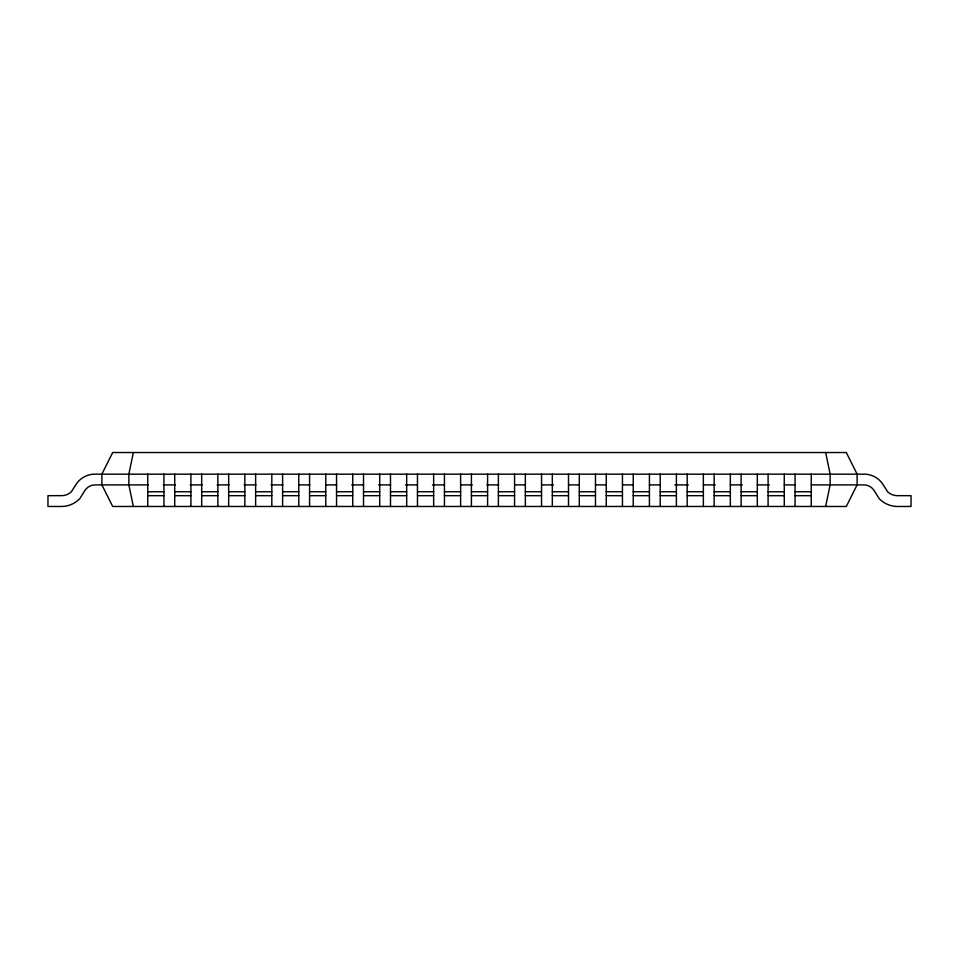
<?xml version="1.0" encoding="UTF-8"?>
<svg xmlns="http://www.w3.org/2000/svg" width="959" height="959" viewBox="0 0 959 959"><rect width="100%" height="100%" fill="white"/><g stroke="black" fill="none" stroke-linecap="round" stroke-linejoin="round"><path stroke-width="1.44" d="M133.337 452.528L128.866 474.106L128.866 484.894L133.337 506.472M825.663 506.472L830.134 484.894L830.134 474.106L825.663 452.528M148.309 484.894L95.157 484.894A12.167 12.167 0 0 0 84.836 490.612L79.873 498.536A25.413 25.413 0 0 1 61.436 506.472L47.962 506.472L47.962 495.683L62.419 495.647A14.613 14.613 0 0 0 71.338 491.811L76.768 483.288A22.968 22.968 0 0 1 93.215 474.178L865.785 474.178A22.968 22.968 0 0 1 882.232 483.288L887.662 491.811A14.613 14.613 0 0 0 896.581 495.647L911.038 495.683L911.038 506.472L897.564 506.472A25.413 25.413 0 0 1 879.127 498.536L874.164 490.612A12.167 12.167 0 0 0 863.843 484.894L811.254 484.894M163.27 484.894L175.233 484.894M190.182 484.894L202.145 484.894M217.106 484.894L229.069 484.894M244.03 484.894L255.993 484.894M270.941 484.894L282.917 484.894M299.364 484.894L309.829 484.894M326.288 484.894L336.753 484.894M351.713 484.894L363.677 484.894M378.625 484.894L390.601 484.894M405.549 484.894L417.513 484.894M432.473 484.894L444.437 484.894M460.62 484.894L472.236 484.894M486.884 484.894L498.704 484.894M514.947 484.894L525.292 484.894M541.535 484.894L553.523 484.894M568.507 484.894L578.996 484.894M595.479 484.894L605.968 484.894M622.451 484.894L632.94 484.894M649.423 484.894L659.912 484.894M674.896 484.894L688.382 484.894M703.367 484.894L715.354 484.894M730.338 484.894L742.326 484.894M757.31 484.894L769.298 484.894M784.282 484.894L794.771 484.894M147.746 491.751L163.929 491.751M174.718 491.751L190.901 491.751M201.69 491.751L217.873 491.751M228.662 491.751L244.845 491.751M255.633 491.751L271.817 491.751M282.605 491.751L298.788 491.751M309.577 491.751L325.76 491.751M336.549 491.751L352.732 491.751M363.521 491.751L379.704 491.751M390.493 491.751L406.676 491.751M417.465 491.751L433.648 491.751M444.437 491.751L460.62 491.751M471.408 491.751L487.592 491.751M498.38 491.751L514.563 491.751M525.352 491.751L541.535 491.751M552.324 491.751L568.507 491.751M579.296 491.751L595.479 491.751M606.268 491.751L622.451 491.751M633.24 491.751L649.423 491.751M660.212 491.751L676.395 491.751M687.183 491.751L703.367 491.751M714.155 491.751L730.338 491.751M741.127 491.751L757.31 491.751M768.099 491.751L784.282 491.751M795.071 491.751L811.254 491.751M147.746 495.683L163.929 495.683M174.718 495.683L190.901 495.683M201.69 495.683L217.873 495.683M228.662 495.683L244.845 495.683M255.633 495.683L271.817 495.683M282.605 495.683L298.788 495.683M309.577 495.683L325.76 495.683M336.549 495.683L352.732 495.683M363.521 495.683L379.704 495.683M390.493 495.683L406.676 495.683M417.465 495.683L433.648 495.683M444.437 495.683L460.62 495.683M471.408 495.683L487.592 495.683M498.38 495.683L514.563 495.683M525.352 495.683L541.535 495.683M552.324 495.683L568.507 495.683M579.296 495.683L595.479 495.683M606.268 495.683L622.451 495.683M633.24 495.683L649.423 495.683M660.212 495.683L676.395 495.683M687.183 495.683L703.367 495.683M714.155 495.683L730.338 495.683M741.127 495.683L757.31 495.683M768.099 495.683L784.282 495.683M795.071 495.683L811.254 495.683M811.254 474.106L811.254 506.472M795.071 474.106L795.071 506.472M784.282 474.106L784.282 506.472M768.099 474.106L768.099 506.472M757.31 474.106L757.31 506.472M741.127 474.106L741.127 506.472M730.338 474.106L730.338 506.472M714.155 474.106L714.155 506.472M703.367 474.106L703.367 506.472M687.183 474.106L687.183 506.472M676.395 474.106L676.395 506.472M660.212 474.106L660.212 506.472M649.423 474.106L649.423 506.472M633.24 474.106L633.24 506.472M622.451 474.106L622.451 506.472M606.268 474.106L606.268 506.472M595.479 474.106L595.479 506.472M579.296 474.106L579.296 506.472M568.507 474.106L568.507 506.472M552.324 474.106L552.324 506.472M541.535 474.106L541.535 506.472M525.352 474.106L525.352 506.472M514.563 474.106L514.563 506.472M498.38 474.106L498.38 506.472M487.592 474.106L487.592 506.472M471.408 474.106L471.408 506.472M460.62 474.106L460.62 506.472M444.437 474.106L444.437 506.472M433.648 474.106L433.648 506.472M417.465 474.106L417.465 506.472M406.676 474.106L406.676 506.472M390.493 474.106L390.493 506.472M379.704 474.106L379.704 506.472M363.521 474.106L363.521 506.472M352.732 474.106L352.732 506.472M336.549 474.106L336.549 506.472M325.76 474.106L325.76 506.472M309.577 474.106L309.577 506.472M298.788 474.106L298.788 506.472M282.605 474.106L282.605 506.472M271.817 474.106L271.817 506.472M255.633 474.106L255.633 506.472M244.845 474.106L244.845 506.472M228.662 474.106L228.662 506.472M217.873 474.106L217.873 506.472M201.69 474.106L201.69 506.472M190.901 474.106L190.901 506.472M174.718 474.106L174.718 506.472M163.929 474.106L163.929 506.472M147.746 474.106L147.746 506.472M112.683 452.528L101.894 474.106L101.894 484.894L112.683 506.472L846.317 506.472L857.106 484.894L857.106 474.106L846.317 452.528L112.683 452.528"/></g></svg>
